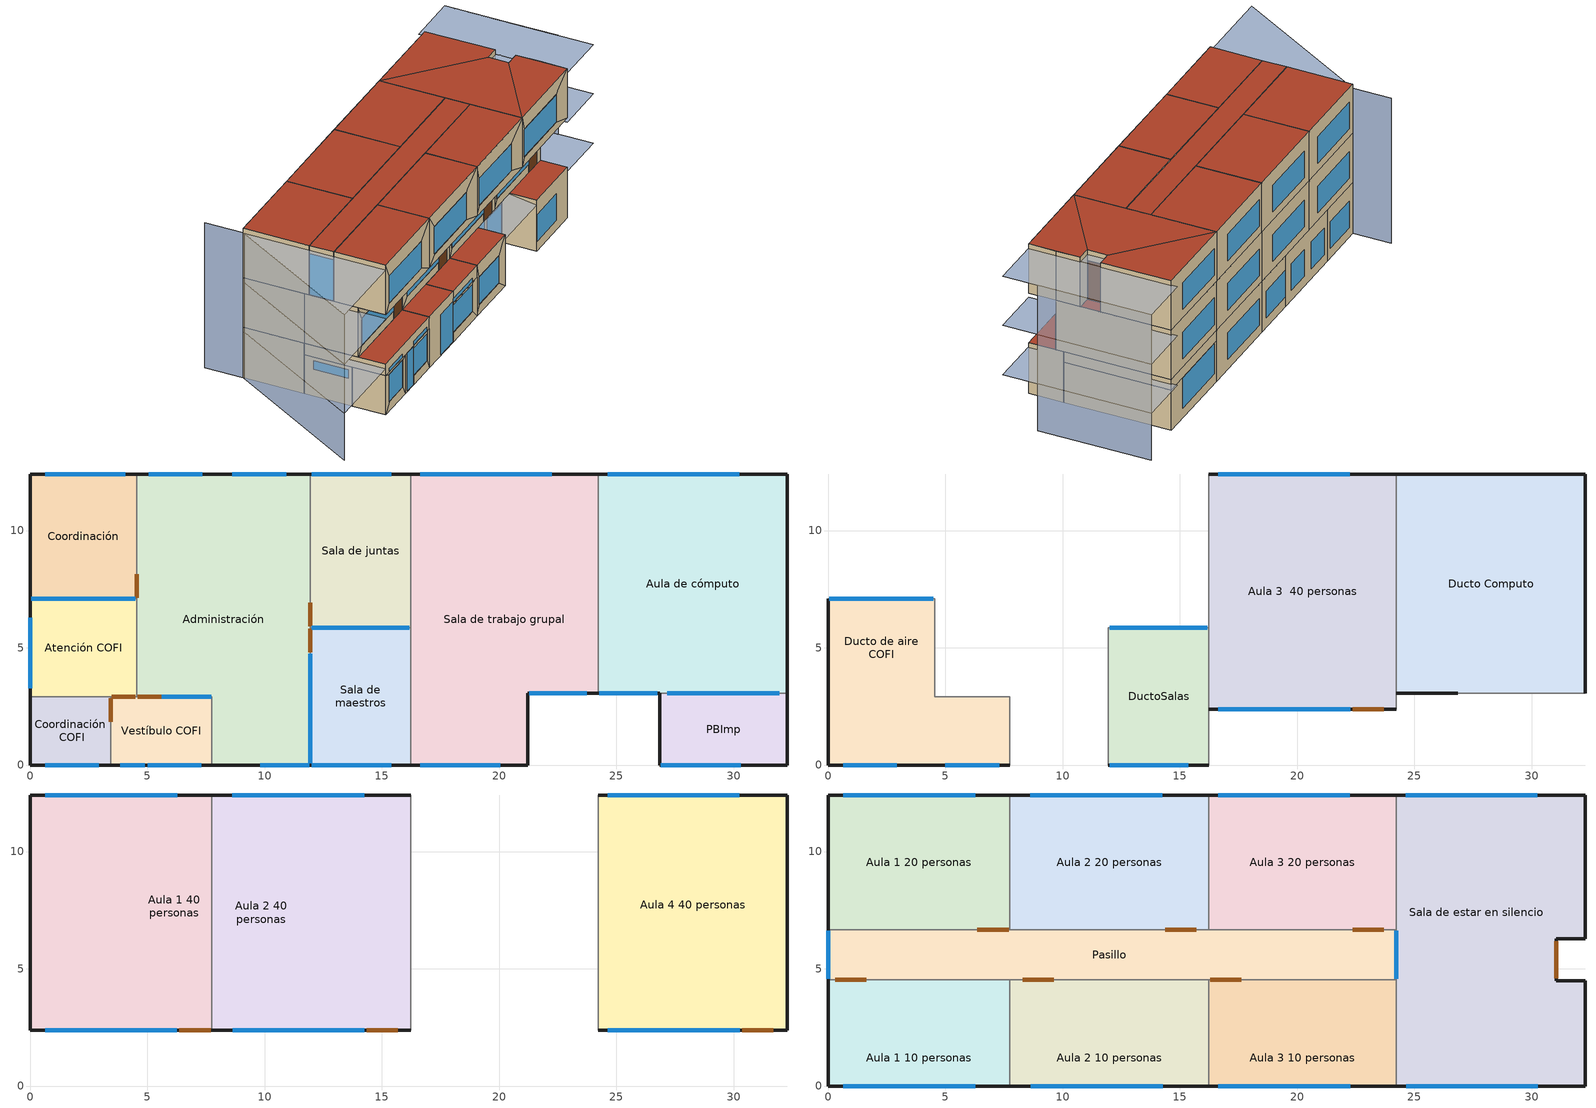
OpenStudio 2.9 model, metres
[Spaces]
Coordinación COFI
 floor outside: 3.44,2.9 3.44,0 0,0 0,2.9 z0
 wall outside: 0,2.9 0,0 z0:3.59; 0.6,0 3,0 z0.85:3.4; 0.6,0,0.85 0,0,0 3.44,0,0 3,0,0.85; 0,0,3.59 0.6,0,3.4 3,0,3.4 3.44,0,3.59; 3.44,0,3.59 3,0,3.4 3,0,0.85 3.44,0,0; 0,0,3.59 0,0,0 0.6,0,0.85 0.6,0,3.4
 wall to Atención COFI (M-06): 3.44,2.9 0,2.9 z0:3.59
 wall to Vestíbulo COFI (M-08): 3.44,0 3.44,2.9 z0:3.59
 window (Ventana_6mm): 0.65,0 2.94,0 z0.9:3.35
 door inside (MDF): 3.44,1.85 3.44,2.85 z0:2.25
Vestíbulo COFI
 floor outside: 7.75,2.9 7.75,0 3.44,0 3.44,2.9 z0
 wall outside: 4.95,0 7.35,0 z0.85:3.59; 3.44,0 4.95,0 z0:3.59; 4.95,0,0.85 4.95,0,0 7.75,0,0 7.35,0,0.85; 7.35,0,3.59 7.35,0,0.85 7.75,0,0 7.75,0,3.59
 wall to Administración: 7.75,2.9 4.54,2.9 z0:3.59
 wall to Atención COFI: 4.54,2.9 3.44,2.9 z0:3.59
 wall to Administración (M-06): 7.75,0 7.75,2.9 z0:3.59
 window (Ventana_6mm): 5.01,0 7.3,0 z0.9:3.35
 window (Ventana_10mm): 3.85,0 4.9,0 z0.05:3.5
 window inside (Ventana_6mm): 7.72,2.9 5.62,2.9 z0.05:3.38
 door inside: 3.44,2.85 3.44,1.85 / 5.59,2.9 4.59,2.9 z0:2.25
 door inside (MDF): 4.49,2.9 3.49,2.9 z0:2.25
Administración
 floor outside: 11.96,12.41 11.96,0 7.75,0 7.75,2.9 4.54,2.9 4.54,12.41 z0
 wall outside (M-05): 7.75,0 11.96,0 / 11.96,12.41 4.54,12.41 z0:4.68
 wall to Ducto de aire COFI (M-05): 4.54,2.9 7.75,2.9 z3.59:4.68
 wall to Ducto de aire COFI (M-08): 4.54,7.09 4.54,2.9 z3.59:4.68
 wall to Coordinación (M-08): 4.54,12.41 4.54,7.09 z0:4.68
 wall to Sala de juntas (M-08): 11.96,5.86 11.96,12.41 z0:4.68
 wall to Sala de maestros: 11.96,0 11.96,5.86 z0:3.59
 wall to Ducto de aire COFI (M-06): 7.75,2.9 7.75,0 z3.59:4.68
 wall to Atención COFI (M-08): 4.54,7.09 4.54,2.9 z0:3.59
 wall to DuctoSalas: 11.96,0 11.96,5.86 z3.59:4.68
 window (Ventana_6mm): 7.35,12.41 5.06,12.41 z0.9:3.35; 10.93,12.41,3.35 10.92,12.41,0.9 8.63,12.41,0.9 8.64,12.41,3.35
 window (Ventana_10mm): 9.81,0 11.91,0 z0.05:3.72
 window inside (Ventana_6mm): 11.96,0.07 11.96,4.74 z0.05:3.38
 door inside (MDF): 11.96,4.81 11.96,5.81 / 11.96,5.91 11.96,6.91 / 4.54,8.14 4.54,7.14 z0:2.25
 roof outside (PS-02): 11.96,0 11.96,2.38 7.75,2.38 7.75,0 z4.68
Sala de maestros
 floor outside: 16.23,5.86 16.23,0 11.96,0 11.96,5.86 z0
 wall outside: 11.96,0 15.46,0 z0.85:3.59; 15.46,0,3.59 15.46,0,0.85 16.23,0,0 16.23,0,3.59; 11.96,0,0.85 11.96,0,0 16.23,0,0 15.46,0,0.85
 wall to Sala de juntas (M-08): 16.23,5.86 11.96,5.86 z0:3.59
 wall to Sala de trabajo grupal: 16.23,0 16.23,5.86 z0:3.59
 window (Ventana_6mm): 12.01,0 15.41,0 z0.9:3.35
 window inside (Ventana_6mm): 11.96,4.74 11.96,0.07 z0.05:3.38
Sala de trabajo grupal
 floor outside: 24.23,12.41 24.23,3.05 21.22,3.05 21.22,0 16.23,0 16.23,12.41 z0
 wall outside: 24.23,12.41 16.23,12.41 / 21.22,0 21.22,3.05 24.23,3.05 z0:4.68; 16.6,0 20.1,0 z0.85:3.4; 16.6,0,0.85 16.23,0,0 21.22,0,0 20.1,0,0.85; 21.22,0,4.68 20.1,0,3.4 20.1,0,0.85 21.22,0,0; 16.23,0,4.68 16.6,0,3.4 20.1,0,3.4 21.22,0,4.68; 16.23,0,4.68 16.23,0,0 16.6,0,0.85 16.6,0,3.4
 wall to DuctoSalas: 16.23,5.86 16.23,0 z3.59:4.68
 wall to Sala de juntas: 16.23,12.41 16.23,5.86 z0:4.68
 wall to Ducto Computo: 24.23,3.05 24.23,12.41 z3.72:4.68
 wall to Aula de cómputo: 24.23,3.05 24.23,12.41 z0:3.72
 window (Ventana_6mm): 16.65,0 20.05,0 / 22.25,12.41 16.63,12.41 z0.9:3.35
 window (Ventana_10mm): 21.29,3.05 23.75,3.05 z0.05:3.72
 roof outside (PS-02): 21.22,0 21.22,2.38 16.23,2.38 16.23,0 z4.68
PBImp
 floor outside: 32.3,3.05 32.3,0 26.85,0 26.85,3.05 z0
 wall outside: 26.85,3.05 26.85,0 32.3,0 32.3,3.05 z0:4.68
 wall to Ducto Computo: 32.3,3.05 26.85,3.05 z3.72:4.68
 wall to Aula de cómputo: 32.3,3.05 26.85,3.05 z0:3.72
 window (Ventana_6mm): 26.9,0 30.3,0 z0.9:3.35
 window inside (Ventana_6mm): 31.96,3.05 27.18,3.05 z0.05:3.38
 roof outside (PS-02): 32.3,0 32.3,2.38 26.85,2.38 26.85,0 z4.68
Atención COFI
 floor outside: 4.54,7.09 4.54,2.9 0,2.9 0,7.09 z0
 wall outside: 0,7.09 0,2.9 z0:3.59
 wall to Coordinación: 4.54,7.09 0,7.09 z0:3.59
 window: 0,6.27 0,3.27 z2.5:3.25
Aula de cómputo
 floor outside: 32.3,12.41 32.3,3.05 24.23,3.05 24.23,12.41 z0
 wall outside: 32.3,12.41 24.23,12.41 / 24.23,3.05 26.85,3.05 z0:3.72
 wall outside (MC-04_M-16): 32.3,3.05 32.3,12.41 z0:3.72
 window (Ventana_6mm): 30.25,12.41 24.63,12.41 z0.9:3.67
 window (Ventana_10mm): 24.28,3.05 26.74,3.05 z0.05:3.54
 window inside (Ventana_6mm): 27.18,3.05 31.96,3.05 z0.05:3.38
Sala de juntas
 floor outside: 16.23,12.41 16.23,5.86 11.96,5.86 11.96,12.41 z0
 wall outside: 16.23,12.41 11.96,12.41 z0:4.68
 wall to DuctoSalas (M-08): 11.96,5.86 16.23,5.86 z3.59:4.68
 window (Ventana_6mm): 15.41,12.41 12.01,12.41 z0.9:3.35
 window inside (Apertura): 12.01,5.86 16.18,5.86 z3.64:3.96
Coordinación
 floor outside: 4.54,12.41 4.54,7.09 0,7.09 0,12.41 z0
 wall outside (M-16_MC-04_M-16): 0,12.41 0,7.09 z0:4.68
 wall outside: 4.54,12.41 0,12.41 z0:4.68
 wall to Ducto de aire COFI: 0,7.09 4.54,7.09 z3.59:4.68
 window (Ventana_6mm): 4.05,12.41 0.65,12.41 z0.9:3.35
 window inside (Apertura): 0.05,7.09 4.49,7.09 z3.64:3.96
Aula 3  40 personas
 floor outside: 24.23,3.05 24.23,2.38 21.22,2.38 21.22,3.05 z4.68
 floor to Sala de trabajo grupal: 24.23,12.41 24.23,3.05 21.22,3.05 21.22,2.38 16.23,2.38 16.23,12.41 z4.68
 wall outside: 22.31,2.38 24.23,2.38 / 24.23,12.41 16.23,12.41 z4.68:9.23; 16.59,2.38 22.31,2.38 z5.4:7.95; 16.23,2.38,9.23 16.23,2.38,4.68 16.59,2.38,5.4 16.59,2.38,7.95; 16.23,2.38,9.23 16.59,2.38,7.95 22.31,2.38,7.95 22.31,2.38,9.23; 16.59,2.38,5.4 16.23,2.38,4.68 22.31,2.38,4.68 22.31,2.38,5.4
 wall to Aula 2 40 personas: 16.23,12.41 16.23,2.38 z4.68:9.23
 wall to Aula 4 40 personas: 24.23,2.38 24.23,12.41 z4.68:9.23
 window (Ventana_6mm): 16.64,2.38 22.26,2.38 / 22.25,12.41 16.63,12.41 z5.45:7.9
 door (Puerta Metalica): 22.37,2.38 23.7,2.38 z4.68:8.43
Ducto de aire COFI
 floor to Atención COFI (CieloFalso): 4.54,7.09 4.54,2.9 0,2.9 0,7.09 z3.59
 floor to Vestíbulo COFI (CieloFalso): 7.75,2.9 7.75,0 3.44,0 3.44,2.9 z3.59
 floor to Coordinación COFI (CieloFalso): 3.44,2.9 3.44,0 0,0 0,2.9 z3.59
 wall outside: 0,7.09 0,0 7.75,0 z3.59:4.68
 window (Apertura): 0.65,0 2.94,0 / 5,0 7.3,0 z3.64:3.96
 roof outside (PS-02): 7.75,0 7.75,2.38 0,2.38 0,0 z4.68
DuctoSalas
 floor to Sala de maestros (CieloFalso): 16.23,5.86 16.23,0 11.96,0 11.96,5.86 z3.59
 wall outside: 11.96,0 16.23,0 z3.59:4.68
 window (Apertura): 12.01,0 15.36,0 z3.64:3.96
 roof outside (PS-02): 16.23,0 16.23,2.38 11.96,2.38 11.96,0 z4.68
Ducto Computo
 floor to Aula de cómputo (CieloFalso): 32.3,12.41 32.3,3.05 24.23,3.05 24.23,12.41 z3.72
 wall outside: 24.23,3.05 26.85,3.05 / 32.3,12.41 24.23,12.41 z3.72:4.68
 wall outside (MC-04_M-16): 32.3,3.05 32.3,12.41 z3.72:4.68
Aula 1 40 personas
 floor to Ducto de aire COFI: 4.54,7.09 4.54,2.9 7.75,2.9 7.75,2.38 0,2.38 0,7.09 z4.68
 floor to Coordinación: 4.54,12.41 4.54,7.09 0,7.09 0,12.41 z4.68
 floor to Administración: 7.75,12.41 7.75,2.9 4.54,2.9 4.54,12.41 z4.68
 wall outside (M-16_MC-04_M-16): 0,12.41 0,7.09 z4.68:9.23
 wall outside: 7.75,12.41 0,12.41 / 6.31,2.38 7.75,2.38 / 0,7.09 0,2.38 z4.68:9.23; 0.59,2.38 6.31,2.38 z5.4:7.95; 0.59,2.38,5.4 0,2.38,4.68 6.31,2.38,4.68 6.31,2.38,5.4; 0,2.38,9.23 0.59,2.38,7.95 6.31,2.38,7.95 6.31,2.38,9.23; 0,2.38,9.23 0,2.38,4.68 0.59,2.38,5.4 0.59,2.38,7.95
 wall to Aula 2 40 personas: 7.75,2.38 7.75,12.41 z4.68:9.23
 window (Ventana_6mm): 0.64,2.38 6.26,2.38 / 6.27,12.41 0.65,12.41 z5.45:7.9
 door (Puerta Metalica): 6.37,2.38 7.7,2.38 z4.68:8.43
Aula 2 40 personas
 floor to Sala de juntas: 16.23,12.41 16.23,5.86 11.96,5.86 11.96,12.41 z4.68
 floor to DuctoSalas: 16.23,5.86 16.23,2.38 11.96,2.38 11.96,5.86 z4.68
 floor to Administración: 11.96,12.41 11.96,2.38 7.75,2.38 7.75,12.41 z4.68
 wall outside: 16.23,12.41 7.75,12.41 / 14.31,2.38 16.23,2.38 z4.68:9.23; 8.59,2.38 14.31,2.38 z5.4:7.95; 7.75,2.38,9.23 7.75,2.38,4.68 8.59,2.38,5.4 8.59,2.38,7.95; 8.59,2.38,5.4 7.75,2.38,4.68 14.31,2.38,4.68 14.31,2.38,5.4; 7.75,2.38,9.23 8.59,2.38,7.95 14.31,2.38,7.95 14.31,2.38,9.23
 window (Ventana_6mm): 8.64,2.38 14.26,2.38 / 14.25,12.41 8.63,12.41 z5.45:7.9
 door (Puerta Metalica): 14.36,2.38 15.69,2.38 z4.68:8.43
Aula 4 40 personas
 floor outside: 26.85,3.05 26.85,2.38 24.23,2.38 24.23,3.05 z4.68
 floor to PBImp: 32.3,3.05 32.3,2.38 26.85,2.38 26.85,3.05 z4.68
 floor to Ducto Computo: 32.3,12.41 32.3,3.05 24.23,3.05 24.23,12.41 z4.68
 wall outside: 30.31,2.38 32.3,2.38 / 32.3,12.41 24.23,12.41 z4.68:9.23; 24.59,2.38 30.31,2.38 z5.4:7.95; 24.59,2.38,5.4 24.23,2.38,4.68 30.31,2.38,4.68 30.31,2.38,5.4; 24.23,2.38,9.23 24.59,2.38,7.95 30.31,2.38,7.95 30.31,2.38,9.23; 24.23,2.38,9.23 24.23,2.38,4.68 24.59,2.38,5.4 24.59,2.38,7.95
 wall outside (MC-04_M-16): 32.3,2.38 32.3,12.41 z4.68:9.23
 window (Ventana_6mm): 24.64,2.38 30.26,2.38 / 30.25,12.41 24.63,12.41 z5.45:7.9
 door (Puerta Metalica): 30.37,2.38 31.7,2.38 z4.68:8.43
 roof outside: 32.3,4.48 32.3,6.29 31.05,6.29 31.05,4.48 z9.23
Aula 1 10 personas
 floor outside: 7.75,2.38 7.75,0 0,0 0,2.38 z9.23
 floor to Aula 1 40 personas: 7.75,4.53 7.75,2.38 0,2.38 0,4.53 z9.23
 wall outside (M-05_Aire_M-05): 0,4.53 0,0 z9.23:13.78
 wall outside: 0.6,0 6.32,0 z9.95:12.5; 0,0,13.78 0.6,0,12.5 6.32,0,12.5 7.75,0,13.78; 0.6,0,9.95 0,0,9.23 7.75,0,9.23 6.32,0,9.95; 7.75,0,13.78 6.32,0,12.5 6.32,0,9.95 7.75,0,9.23; 0,0,13.78 0,0,9.23 0.6,0,9.95 0.6,0,12.5
 wall to Pasillo: 7.75,4.53 0,4.53 z9.23:13.78
 wall to Aula 2 10 personas (M-05_Aire_M-05): 7.75,0 7.75,4.53 z9.23:13.78
 window (Ventana_6mm): 0.65,0 6.27,0 z10:12.45
 door inside (Puerta Metalica): 1.63,4.53 0.3,4.53 z9.23:12.98
 roof outside: 7.75,0 7.75,4.53 0,4.53 0,0 z13.78
Aula 2 10 personas
 floor outside: 16.23,2.38 16.23,0 7.75,0 7.75,2.38 z9.23
 floor to Aula 2 40 personas: 16.23,4.53 16.23,2.38 7.75,2.38 7.75,4.53 z9.23
 wall outside: 8.6,0 14.32,0 z9.95:12.5; 7.75,0,13.78 7.75,0,9.23 8.6,0,9.95 8.6,0,12.5; 16.23,0,13.78 14.32,0,12.5 14.32,0,9.95 16.23,0,9.23; 7.75,0,13.78 8.6,0,12.5 14.32,0,12.5 16.23,0,13.78; 8.6,0,9.95 7.75,0,9.23 16.23,0,9.23 14.32,0,9.95
 wall to Pasillo: 16.23,4.53 7.75,4.53 z9.23:13.78
 wall to Aula 3 10 personas (M-05_Aire_M-05): 16.23,0 16.23,4.53 z9.23:13.78
 window (Ventana_6mm): 8.65,0 14.27,0 z10:12.45
 door inside (Puerta Metalica): 9.63,4.53 8.3,4.53 z9.23:12.98
 roof outside: 16.23,0 16.23,4.53 7.75,4.53 7.75,0 z13.78
Aula 3 10 personas
 floor outside: 24.23,2.38 24.23,0 16.23,0 16.23,2.38 z9.23
 floor to Aula 3  40 personas: 24.23,4.53 24.23,2.38 16.23,2.38 16.23,4.53 z9.23
 wall outside: 16.6,0 22.32,0 z9.95:12.5; 16.23,0,13.78 16.6,0,12.5 22.32,0,12.5 24.23,0,13.78; 16.6,0,9.95 16.23,0,9.23 24.23,0,9.23 22.32,0,9.95; 24.23,0,13.78 22.32,0,12.5 22.32,0,9.95 24.23,0,9.23; 16.23,0,13.78 16.23,0,9.23 16.6,0,9.95 16.6,0,12.5
 wall to Pasillo: 24.23,4.53 16.23,4.53 z9.23:13.78
 wall to Sala de estar en silencio (M-05_Aire_M-05): 24.23,0 24.23,4.53 z9.23:13.78
 window (Ventana_6mm): 16.65,0 22.27,0 z10:12.45
 door inside (Puerta Metalica): 17.63,4.53 16.3,4.53 z9.23:12.98
 roof outside: 24.23,0 24.23,4.53 16.23,4.53 16.23,0 z13.78
Sala de estar en silencio
 floor outside: 32.3,2.38 32.3,0 24.23,0 24.23,2.38 z9.23
 floor to Aula 4 40 personas: 32.3,12.41 32.3,6.29 31.05,6.29 31.05,12.41 z9.23; 32.3,4.49 32.3,2.38 31.05,2.38 31.05,4.49 z9.23; 31.05,12.41 31.05,2.38 24.23,2.38 24.23,12.41 z9.23
 wall outside: 32.3,12.41 24.23,12.41 z9.23:13.78; 24.6,0 30.32,0 z9.95:12.5; 32.3,0,13.78 30.32,0,12.5 30.32,0,9.95 32.3,0,9.23; 24.23,0,13.78 24.23,0,9.23 24.6,0,9.95 24.6,0,12.5; 24.23,0,13.78 24.6,0,12.5 30.32,0,12.5 32.3,0,13.78; 24.6,0,9.95 24.23,0,9.23 32.3,0,9.23 30.32,0,9.95
 wall outside (M-05_Aire_M-05): 32.3,0 32.3,2.38 z9.23:13.78
 wall outside (MC-04): 32.3,2.38 32.3,4.49 31.05,4.49 z9.23:13.78
 wall outside (MC-04_M-16): 31.05,4.49 31.05,6.29 32.3,6.29 32.3,12.41 z9.23:13.78
 wall to Pasillo: 24.23,6.67 24.23,4.53 z9.23:13.78
 wall to Aula 3 20 personas: 24.23,12.41 24.23,6.67 z9.23:13.78
 window (Ventana_6mm): 24.65,0 30.27,0 / 30.25,12.41 24.63,12.41 z10:12.45
 window inside (Apertura): 24.23,6.62 24.23,4.58 z9.28:13.03
 door (Puerta Metalica): 31.05,4.59 31.05,6.17 z9.23:12.81
 roof outside: 32.3,0 32.3,4.49 31.05,4.49 24.23,0 z13.78; 32.3,6.29 32.3,12.41 24.23,12.41 31.05,6.29 z13.78; 24.23,0 31.05,4.49 31.05,6.29 24.23,12.41 z13.78
Pasillo
 floor to Aula 1 40 personas: 7.75,6.67 7.75,4.53 0,4.53 0,6.67 z9.23
 floor to Aula 3  40 personas: 24.23,6.67 24.23,4.53 16.23,4.53 16.23,6.67 z9.23
 floor to Aula 2 40 personas: 16.23,6.67 16.23,4.53 7.75,4.53 7.75,6.67 z9.23
 wall outside: 0,6.67 0,4.53 z9.23:13.78
 wall to Aula 1 20 personas: 7.75,6.67 0,6.67 z9.23:13.78
 wall to Aula 2 20 personas: 16.23,6.67 7.75,6.67 z9.23:13.78
 wall to Aula 3 20 personas: 24.23,6.67 16.23,6.67 z9.23:13.78
 window: 0,6.62 0,4.58 z9.28:13.03
 door inside (Puerta Metalica): 23.7,6.67 22.37,6.67 / 7.7,6.67 6.37,6.67 / 15.7,6.67 14.37,6.67 z9.23:12.98
 roof outside: 24.23,4.53 24.23,6.67 0,6.67 0,4.53 z13.78
Aula 1 20 personas
 floor to Aula 1 40 personas: 7.75,12.41 7.75,6.67 0,6.67 0,12.41 z9.23
 wall outside (M-16_MC-04_M-16): 0,12.41 0,6.67 z9.23:13.78
 wall outside: 7.75,12.41 0,12.41 z9.23:13.78
 wall to Aula 2 20 personas: 7.75,6.67 7.75,12.41 z9.23:13.78
 window (Ventana_6mm): 6.27,12.41 0.65,12.41 z10:12.45
 roof outside: 7.75,6.67 7.75,12.41 0,12.41 0,6.67 z13.78
Aula 2 20 personas
 floor to Aula 2 40 personas: 16.23,12.41 16.23,6.67 7.75,6.67 7.75,12.41 z9.23
 wall outside: 16.23,12.41 7.75,12.41 z9.23:13.78
 wall to Aula 3 20 personas: 16.23,6.67 16.23,12.41 z9.23:13.78
 window (Ventana_6mm): 14.25,12.41 8.63,12.41 z10:12.45
 roof outside: 16.23,6.67 16.23,12.41 7.75,12.41 7.75,6.67 z13.78
Aula 3 20 personas
 floor to Aula 3  40 personas: 24.23,12.41 24.23,6.67 16.23,6.67 16.23,12.41 z9.23
 wall outside: 24.23,12.41 16.23,12.41 z9.23:13.78
 window: 22.25,12.41 16.63,12.41 z10:12.45
 roof outside: 24.23,6.67 24.23,12.41 16.23,12.41 16.23,6.67 z13.78
shading: 36.9,3.05 36.9,12.92 / 0,12.41 -7.39,0 z8.85:13.4; 0,15.76 0,12.41 z0:13.4; 0,12.41 -7.39,0 / 36.9,3.05 36.9,12.92 z4.3:8.85; 36.9,3.05 36.9,12.92 / 0,12.41 -7.39,0 z0:4.3; 0,0 0,12.41 -7.39,0 z13.4; 0,0 0,12.41 -7.39,0 z4.3; 36.9,0 36.9,12.92 32.3,12.92 32.3,0 z8.85; 21.22,2.38,4.68 21.22,0,4.3 26.85,0,4.3 26.85,2.38,4.68; 36.9,0 36.9,12.92 32.3,12.92 32.3,0 z4.3; 36.9,0 36.9,12.92 32.3,12.92 32.3,0 z13.4; 0,0 0,12.41 -7.39,0 z8.85; 32.3,4.49 32.3,6.29 31.05,6.29 31.05,4.49 z13.4
[Site]
Temixco: Latitude {deg}=18.85; Longitude {deg}=-99.14; Time Zone {hr}=-6; Elevation {m}=1280
[ClimateZones]
Climate Zone Institution Name 2=CEC; Climate Zone Document Name 2=California Climate Zone Descriptions; Climate Zone Document Year 2=1995
[Building]
Nuevo edificio LIER
[Construction]
Apertura: Ventana_de_aire
M-05: tabique_hueco_C1_L20_a30, tabique_hueco_C2_L100, tabique_hueco_C3_L20_a30
M-16_MC-04_M-16: fachaleta_L10_a30, concreto_fc250_L200_a70, fachaleta_L10_a30
MC-04_M-16: concreto_fc250_L200_a70, fachaleta_L10_a30
Puerta Metalica: MetalDecking_L80_a40
PS-05: impermeabilizante_L5_a30, vermiculita_L270, concreto_fc250_L170
M-06: durock_L13_a30, lana_L64, durock_L13_a30
M-08: durock_L13_a30, lana_L64, durock_L13_a30, lana_L64, durock_L13_a30
PS-01: concreto_fc150_L80_a70, concreto_fc250_L170
PS-12; PS-02: concreto_fc150_marmol_L80_a70, concreto_fc250_L170
Ventana_6mm: ID5012_Vidrio6mm
MC-04: concreto_fc250_L200_a70
MDF: madera_L20_a30
CieloFalso: F16AcousticTile_L25_a30
Ventana_10mm: ID122_Vidrio10mm
M-05_Aire_M-05: tabique_hueco_C1_L20_a30, tabique_hueco_C2_L100, tabique_hueco_C3_L20_a30, Aire_L320, tabique_hueco_C3_L20_a30, tabique_hueco_C2_L100, tabique_hueco_C1_L20_a30
[DefaultConstructionSet]
Name | Default Exterior Surface Constructions | Default Interior Surface Constructions | Default Ground Contact Surface Constructions | Default Exterior SubSurface Constructions | Default Interior SubSurface Constructions
M-05 | Default Surface Constructions 19 | Default Surface Constructions 20 | Default Surface Constructions 21 | Default Sub Surface Constructions 13 | Default Sub Surface Constructions 14
N1 | Default Surface Constructions 4 | Default Surface Constructions 5 | Default Surface Constructions 6 | Default Sub Surface Constructions 3 | Default Sub Surface Constructions 4
N2 | Default Surface Constructions 7 | Default Surface Constructions 8 | Default Surface Constructions 9 | Default Sub Surface Constructions 5 | Default Sub Surface Constructions 6
[DefaultSurfaceConstructions]
Name | Floor Construction | Wall Construction | Roof Ceiling Construction
Default Surface Constructions 19; Default Surface Constructions 20 | PS-12 | M-05 | PS-01
Default Surface Constructions 21 | PS-12
Default Surface Constructions 4; Default Surface Constructions 5 | PS-01 | M-05 | PS-01
Default Surface Constructions 6; Default Surface Constructions 9
Default Surface Constructions 7; Default Surface Constructions 8 | PS-01 | M-05 | PS-05
[DefaultSubSurfaceConstructions]
Name | Fixed Window Construction | Operable Window Construction | Door Construction
Default Sub Surface Constructions 13; Default Sub Surface Constructions 3; Default Sub Surface Constructions 5 | Ventana_6mm | Ventana_6mm | Puerta Metalica
Default Sub Surface Constructions 14 | Apertura | Apertura | Apertura
Default Sub Surface Constructions 4; Default Sub Surface Constructions 6 | Apertura | Apertura | Puerta Metalica
[WindowMaterial:SimpleGlazingSystem]
Ventana_de_aire: U-Factor {W/m2-K}=7; Solar Heat Gain Coefficient=0.9999; Visible Transmittance=0.9999
[Material] Thermal Absorptance=0.9
Name | Roughness | Thickness {m} | Conductivity {W/m-K} | Density {kg/m3} | Specific Heat {J/kg-K} | Solar Absorptance | Visible Absorptance
madera_L20_a30 | Smooth | 0.02 | 0.14 | 600 | 1210 | 0.3 | 0.3
impermeabilizante_L5_a30 | VeryRough | 0.005 | 0.16 | 1121.29 | 1460 | 0.3 | 0.3
fachaleta_L10_a30 | Smooth | 0.01 | 0.7 | 1970 | 800 | 0.3 | 0.3
durock_L13_a30 | Smooth | 0.013 | 0.029 | 1920 | 670 | 0.3 | 0.3
concreto_fc150_marmol_L80_a70; concreto_fc150_L80_a70 | MediumRough | 0.08 | 1.3 | 1800 | 1000 | 0.7 | 0.7
tabique_hueco_C1_L20_a30; tabique_hueco_C3_L20_a30 | MediumRough | 0.0254 | 0.7 | 2011 | 800 | 0.3 | 0.3
lana_L64 | Rough | 0.064 | 0.045 | 10 | 700 | 0.7 | 0.7
tabique_hueco_C2_L100 | MediumRough | 0.0892 | 0.7 | 2011 | 800 | 0.3 | 0.3
vermiculita_L270 | Rough | 0.27 | 0.19 | 700 | 800 | 0.7 | 0.7
concreto_fc250_L200_a70 | MediumRough | 0.2 | 2 | 2400 | 1000 | 0.7 | 0.7
MetalDecking_L80_a40 | Smooth | 0.08 | 45.006 | 7680 | 418.4 | 0.4 | 0.4
F16AcousticTile_L25_a30 | MediumSmooth | 0.025 | 0.06 | 368 | 590 | 0.3 | 0.3
concreto_fc250_L170 | MediumRough | 0.17 | 2 | 2400 | 1000 | 0.7 | 0.7
Aire_L320 | MediumRough | 0.32 | 0.02551 | 1.184 | 1007 | 0.7 | 0.7
[WindowMaterial:Glazing] Optical Data Type=SpectralAverage; Infrared Transmittance at Normal Incidence=0; Front Side Infrared Hemispherical Emissivity=0.84; Back Side Infrared Hemispherical Emissivity=0.84; Conductivity {W/m-K}=1; Dirt Correction Factor for Solar and Visible Transmittance=1; Solar Diffusing=No
Name | Thickness {m} | Solar Transmittance at Normal Incidence | Front Side Solar Reflectance at Normal Incidence | Back Side Solar Reflectance at Normal Incidence | Visible Transmittance at Normal Incidence | Front Side Visible Reflectance at Normal Incidence | Back Side Visible Reflectance at Normal Incidence
ID5012_Vidrio6mm | 0.005664 | 0.771 | 0.072 | 0.073 | 0.886 | 0.085 | 0.085
ID122_Vidrio10mm | 0.0099 | 0.685 | 0.068 | 0.066 | 0.86 | 0.081 | 0.081
[BuildingStory]
Name | Nominal Z Coordinate {m} | Nominal Floor to Floor Height {m} | Nominal Floor to Ceiling Height {m}
Nivel 2 | 9.3 | 4.55 | 4.55
Nivel 1 | 4.68 | 4.55 | 4.55
Planta Baja | 0 | 4.68 | 3.5
Planta Baja Cielo | 0 | 3.59 | 3.59
Ductos Planta Baja | 3.59 | 1.09 | 1.09
[Space]
Name | Default Construction Set | Building Story | Thermal Zone
Coordinación COFI | M-05 | Planta Baja Cielo | PBCoorCOFI
Vestíbulo COFI | M-05 | Planta Baja Cielo | PBVestibulo
Administración | M-05 | Planta Baja | PBAdm
Sala de maestros | M-05 | Planta Baja Cielo | PBSMaestros
Sala de trabajo grupal | M-05 | Planta Baja | PBStr
PBImp | M-05 | Planta Baja | PBImp
Atención COFI | M-05 | Planta Baja Cielo | PBAtencionCOFI
Aula de cómputo | M-05 | Planta Baja Cielo | PBSCom
Sala de juntas | M-05 | Planta Baja | PBSJuntas
Coordinación | M-05 | Planta Baja | PBCoordinacion
Aula 1 40 personas | N1 | Nivel 1 | N1Au401
Aula 2 40 personas | N1 | Nivel 1 | N1Au402
Aula 3  40 personas | N1 | Nivel 1 | N1Au403
Aula 4 40 personas | N1 | Nivel 1 | N1Au404
Aula 1 10 personas | N2 | Nivel 2 | N2Au101
Aula 2 10 personas | N2 | Nivel 2 | N2Au102
Aula 3 10 personas | N2 | Nivel 2 | N2Au103
Sala de estar en silencio | N2 | Nivel 2 | N2Str
Pasillo | N2 | Nivel 2 | N2Pasillo
Aula 1 20 personas | N2 | Nivel 2 | N2Au201
Aula 2 20 personas | N2 | Nivel 2 | N2Au202
Aula 3 20 personas | N2 | Nivel 2 | N2Au203
Ducto de aire COFI | M-05 | Ductos Planta Baja | PBDuctoCOFI
DuctoSalas | M-05 | Ductos Planta Baja | PBDuctoSalas
Ducto Computo | M-05 | Ductos Planta Baja | PBDuctoSCom
[ThermalZone] Use Ideal Air Loads=No
Name | Thermostat | Humidistat
PBCoorCOFI | Thermostat Setpoint Dual Setpoint 1
PBVestibulo | Thermostat Setpoint Dual Setpoint 12
PBSJuntas | Thermostat Setpoint Dual Setpoint 16
PBSMaestros | Thermostat Setpoint Dual Setpoint 17
PBAdm | Thermostat Setpoint Dual Setpoint 18
PBStr | Thermostat Setpoint Dual Setpoint 19
PBAtencionCOFI | Thermostat Setpoint Dual Setpoint 20
N1Au404 | Thermostat Setpoint Dual Setpoint 21
PBImp | Thermostat Setpoint Dual Setpoint 22
N2Au202 | Thermostat Setpoint Dual Setpoint 2
PBSCom | Thermostat Setpoint Dual Setpoint 3
PBCoordinacion | Thermostat Setpoint Dual Setpoint 4
N1Au401 | Thermostat Setpoint Dual Setpoint 5
N1Au402 | Thermostat Setpoint Dual Setpoint 6
N1Au403 | Thermostat Setpoint Dual Setpoint 7
N2Au101 | Thermostat Setpoint Dual Setpoint 8
N2Au102 | Thermostat Setpoint Dual Setpoint 9
N2Au103 | Thermostat Setpoint Dual Setpoint 10
N2Str | Thermostat Setpoint Dual Setpoint 11
N2Pasillo | Thermostat Setpoint Dual Setpoint 13 | Zone Control Humidistat 1
N2Au201 | Thermostat Setpoint Dual Setpoint 14
N2Au203 | Thermostat Setpoint Dual Setpoint 15
PBDuctoCOFI | Thermostat Setpoint Dual Setpoint 23
PBDuctoSalas | Thermostat Setpoint Dual Setpoint 24
PBDuctoSCom | Thermostat Setpoint Dual Setpoint 25
[Sizing:Zone] Zone Cooling Design Supply Air Temperature Input Method=SupplyAirTemperature; Zone Cooling Design Supply Air Temperature {C}=14; Zone Cooling Design Supply Air Temperature Difference {deltaC}=11.11; Zone Heating Design Supply Air Temperature Input Method=SupplyAirTemperature; Zone Heating Design Supply Air Temperature {C}=40; Zone Heating Design Supply Air Temperature Difference {deltaC}=11.11; Zone Cooling Design Supply Air Humidity Ratio {kg-H2O/kg-air}=0.0085; Zone Heating Design Supply Air Humidity Ratio {kg-H2O/kg-air}=0.008; Cooling Design Air Flow Method=DesignDay; Heating Design Air Flow Method=DesignDay; Account for Dedicated Outdoor Air System=No; Dedicated Outdoor Air System Control Strategy=NeutralSupplyAir; Dedicated Outdoor Air Low Setpoint Temperature for Design {C}=autosize; Dedicated Outdoor Air High Setpoint Temperature for Design {C}=autosize
PBCoorCOFI; PBVestibulo; PBSJuntas; PBSMaestros; PBAdm; PBStr; PBAtencionCOFI; N1Au404; PBImp; N2Au202; PBSCom; PBCoordinacion; N1Au401; N1Au402; N1Au403; N2Au101; N2Au102; N2Au103; N2Str; N2Pasillo; N2Au201; N2Au203; PBDuctoCOFI; PBDuctoSalas; PBDuctoSCom
[ThermostatSetpoint:DualSetpoint] Heating Setpoint Temperature Schedule=Heating; Cooling Setpoint Temperature Schedule=Cooling
Thermostat Setpoint Dual Setpoint 1; Thermostat Setpoint Dual Setpoint 2; Thermostat Setpoint Dual Setpoint 3; Thermostat Setpoint Dual Setpoint 4; Thermostat Setpoint Dual Setpoint 5; Thermostat Setpoint Dual Setpoint 6; Thermostat Setpoint Dual Setpoint 7; Thermostat Setpoint Dual Setpoint 8; Thermostat Setpoint Dual Setpoint 9; Thermostat Setpoint Dual Setpoint 10; Thermostat Setpoint Dual Setpoint 11; Thermostat Setpoint Dual Setpoint 12; Thermostat Setpoint Dual Setpoint 13; Thermostat Setpoint Dual Setpoint 14; Thermostat Setpoint Dual Setpoint 15; Thermostat Setpoint Dual Setpoint 16; Thermostat Setpoint Dual Setpoint 17; Thermostat Setpoint Dual Setpoint 18; Thermostat Setpoint Dual Setpoint 19; Thermostat Setpoint Dual Setpoint 20; Thermostat Setpoint Dual Setpoint 21; Thermostat Setpoint Dual Setpoint 22; Thermostat Setpoint Dual Setpoint 23; Thermostat Setpoint Dual Setpoint 24; Thermostat Setpoint Dual Setpoint 25
[ZoneControl:Humidistat]
Zone Control Humidistat 1
[SpaceInfiltration:DesignFlowRate] Schedule=Always On Discrete; Design Flow Rate Calculation Method=AirChanges/Hour; Flow per Exterior Surface Area {m3/s-m2}=0
Name | Space or SpaceType | Air Changes per Hour {1/hr} | Flow per Space Floor Area {m3/s-m2} | Constant Term Coefficient
ACH_Admon | Administración | 0.5
ACH_AtCOFI | Atención COFI | 0.5
ACH_AU101 | Aula 1 10 personas | 0.5
ACH_AU201 | Aula 1 20 personas | 0.5
ACH_AU401 | Aula 1 40 personas | 0.5
ACH_AU102 | Aula 2 10 personas | 0.5
ACH_AU202 | Aula 2 20 personas | 0.5
ACH_AU402 | Aula 2 40 personas | 0.5
ACH_AU403 | Aula 3  40 personas | 0.5
ACH_AU103 | Aula 3 10 personas | 0.5
ACH_AU203 | Aula 3 20 personas | 0.5
ACH_AU404 | Aula 4 40 personas | 0.5
ACH_SCOMP | Aula de cómputo | 0.5
ACH_Coordinacion | Coordinación | 0.5 | 0
ACH_CoorCOFI | Coordinación COFI | 0.5
ACH_PBIMP | PBImp | 0.5
ACH_Pasillo | Pasillo | 5
ACH_PBSalaEstar | Sala de estar en silencio | 0.5
ACH_SJUNTAS | Sala de juntas | 0.5 |  | 1
ACH_SMAESTROS | Sala de maestros | 0.5
ACH_STr | Sala de trabajo grupal | 0.5
ACH_VestibuloCOFI | Vestíbulo COFI | 0.5
[People:Definition]
UNAPersona: Number of People Calculation Method=People; Number of People {people}=1; Fraction Radiant=0.335; Sensible Heat Fraction=0.538
[People] People Definition=UNAPersona; Activity Level Schedule=Trabajando130
Name | Space or SpaceType | Number of People Schedule | Multiplier
People_Admon | Administración | OccAdmonGeneral | 3
People_AtCOFI | Atención COFI | OccAdmonGeneral | 2
People_AU101 | Aula 1 10 personas | OccN2Au101 | 11
People_AU201 | Aula 1 20 personas | OccN2Au201 | 21
People_AU401 | Aula 1 40 personas | OccN1Au401 | 41
People_AU102 | Aula 2 10 personas | OccN2Au102 | 11
People_AU202 | Aula 2 20 personas | OccN2Au202 | 21
People_AU402 | Aula 2 40 personas | OccN1Au402 | 41
People_AU403 | Aula 3  40 personas | OccN1Au403 | 41
People_AU103 | Aula 3 10 personas | OccN2Au103 | 11
People_AU203 | Aula 3 20 personas | OccN2Au203 | 21
People_AU404 | Aula 4 40 personas | OccN1Au404 | 41
People_SCOMP | Aula de cómputo | OccPBSCom | 21
People_Coordinacion | Coordinación | OccAdmonGeneral | 1
People_CoorCOFI | Coordinación COFI | OccPBCoorCOFI | 1
People_PBIMP | PBImp | OccAdmonGeneral | 1
People_PBSalaEstar | Sala de estar en silencio | OccAdmonGeneral | 40
People_SJUNTAS | Sala de juntas | OccPBSJuntas | 5
People_SMAESTROS | Sala de maestros | OccAdmonGeneral | 2
People_STr | Sala de trabajo grupal | OccN2AuStrGRAL | 25
People_VstibuloCOFI | Vestíbulo COFI | OccPBVestibulo | 1
[ElectricEquipment:Definition]
Computadora: Design Level Calculation Method=Watts/Person; Watts per Person {W/person}=100
[ElectricEquipment] Electric Equipment Definition=Computadora
Name | Space or SpaceType | Schedule
Electric Equipment 1 | Administración | OccAdmonGeneral
Electric Equipment 2 | Atención COFI | OccAdmonGeneral
Electric Equipment 3 | Aula 1 10 personas | OccN2Au101
Electric Equipment 4 | Aula 1 20 personas | OccN2Au201
Electric Equipment 5 | Aula 1 40 personas | OccN1Au401
Electric Equipment 6 | Aula 2 10 personas | OccN2Au102
Electric Equipment 7 | Aula 2 20 personas | OccN2Au202
Electric Equipment 8 | Aula 2 40 personas | OccN1Au402
Electric Equipment 9 | Aula 3  40 personas | OccN1Au403
Electric Equipment 10 | Aula 3 10 personas | OccN2Au103
Electric Equipment 11 | Aula 3 20 personas | OccN2Au203
Electric Equipment 12 | Aula 4 40 personas | OccN1Au404
Electric Equipment 13 | Aula de cómputo | OccPBSCom
Electric Equipment 14 | Coordinación | OccAdmonGeneral
Electric Equipment 15 | Coordinación COFI | OccPBCoorCOFI
Electric Equipment 16 | PBImp | OccAdmonGeneral
Electric Equipment 17 | Sala de estar en silencio | OccAdmonGeneral
Electric Equipment 18 | Sala de juntas | OccPBSJuntas
Electric Equipment 19 | Sala de maestros | OccAdmonGeneral
Electric Equipment 20 | Sala de trabajo grupal | OccN2AuStrGRAL
Electric Equipment 21 | Vestíbulo COFI | OccPBVestibulo
[Schedule:Constant]
Name | Value
Always On Discrete | 1
Trabajando130 | 130
[Schedule:Ruleset]
Name | Default Day Schedule
Cooling | Schedule Day 1
Heating | Schedule Day 2
[Schedule:Day]
Schedule Day 1: 24, 0, 20
Schedule Day 2: 24, 0, 18
[Schedule:Compact]
OccAdmonGeneral; OccN2AuStrGRAL: Through: 01/03, For: AllDays, Until: 24:00, 0, Through: 03/28, For: Weekdays, Until: 9:00, 0, Until: 14:00, 1, Until: 15:00, 0, Until: 19:00, 1, Until: 24:00, 0, For: AllOtherDays, Until: 24:00, 0, Through: 04/04, For: AllDays, Until: 24:00, 0, Through: 07/04, For: WeekDays, Until: 9:00, 0, Until: 14:00, 1, Until: 15:00, 0, Until: 19:00, 1, Until: 24:00, 0, For: AllOtherDays, Until: 24:00, 0, Through: 07/25, For: AllDays, Until: 24:00, 0, Through: 12/19, For: WeekDays, Until: 9:00, 0, Until: 14:00, 1, Until: 15:00, 0, Until: 19:00, 1, Until: 24:00, 0, For: AllOtherDays, Until: 24:00, 0, Through: 12/31, For: AllDays, Until: 24:00, 0
OccN2Au101: Through: 01/03, For: AllDays, Until: 24:00, 0, Through: 03/28, For: Monday, Until: 12:00, 0, Until: 14:00, 1, Until: 16:00, 0, Until: 18:00, 1, Until: 24:00, 0, For: Tuesday, Until: 12:00, 0, Until: 14:00, 1, Until: 24:00, 0, For: AllOtherDays, Until: 24:00, 0, Through: 04/04, For: AllDays, Until: 24:00, 0, Through: 07/04, For: Monday, Until: 12:00, 0, Until: 14:00, 1, Until: 16:00, 0, Until: 18:00, 1, Until: 24:00, 0, For: Tuesday, Until: 12:00, 0, Until: 14:00, 1, Until: 24:00, 0, For: AllOtherDays, Until: 24:00, 0, Through: 07/25, For: AllDays, Until: 24:00, 0, Through: 12/19, For: Monday, Until: 12:00, 0, Until: 14:00, 1, Until: 16:00, 0, Until: 18:00, 1, Until: 24:00, 0, For: Tuesday, Until: 12:00, 0, Until: 14:00, 1, Until: 24:00, 0, For: AllOtherDays, Until: 24:00, 0, Through: 12/31, For: AllDays, Until: 24:00, 0
OccN2Au201: Through: 01/03, For: AllDays, Until: 24:00, 0, Through: 03/28, For: Monday, Until: 12:00, 0, Until: 14:00, 1, Until: 16:00, 0, Until: 18:00, 1, Until: 24:00, 0, For: Wednesday, Until: 12:00, 0, Until: 14:00, 1, Until: 24:00, 0, For: Friday, Until: 8:00, 0, Until: 10:00, 1, Until: 24:00, 0, For: AllOtherDays, Until: 24:00, 0, Through: 04/04, For: AllDays, Until: 24:00, 0, Through: 07/04, For: Monday, Until: 12:00, 0, Until: 14:00, 1, Until: 16:00, 0, Until: 18:00, 1, Until: 24:00, 0, For: Wednesday, Until: 12:00, 0, Until: 14:00, 1, Until: 24:00, 0, For: Friday, Until: 8:00, 0, Until: 10:00, 1, Until: 24:00, 0, For: AllOtherDays, Until: 24:00, 0, Through: 07/25, For: AllDays, Until: 24:00, 0, Through: 12/19, For: Monday, Until: 12:00, 0, Until: 14:00, 1, Until: 16:00, 0, Until: 18:00, 1, Until: 24:00, 0, For: Wednesday, Until: 12:00, 0, Until: 14:00, 1, Until: 24:00, 0, For: Friday, Until: 8:00, 0, Until: 10:00, 1, Until: 24:00, 0, For: AllOtherDays, Until: 24:00, 0, Through: 12/31, For: AllDays, Until: 24:00, 0
OccN1Au401: Through: 01/03, For: AllDays, Until: 24:00, 0, Through: 03/28, For: Monday Wednesday, Until: 8:00, 0, Until: 14:00, 1, Until: 24:00, 0, For: Tuesday, Until: 8:00, 0, Until: 10:00, 1, Until: 16:00, 0, Until: 18:00, 1, Until: 24:00, 0, For: Thursday, Until: 8:00, 0, Until: 14:00, 1, Until: 16:00, 0, Until: 18:00, 1, Until: 24:00, 0, For: AllOtherDays, Until: 24:00, 0, Through: 04/04, For: AllDays, Until: 24:00, 0, Through: 07/04, For: Monday Wednesday, Until: 8:00, 0, Until: 14:00, 1, Until: 24:00, 0, For: Tuesday, Until: 8:00, 0, Until: 10:00, 1, Until: 16:00, 0, Until: 18:00, 1, Until: 24:00, 0, For: Thursday, Until: 8:00, 0, Until: 14:00, 1, Until: 16:00, 0, Until: 18:00, 1, Until: 24:00, 0, For: AllOtherDays, Until: 24:00, 0, Through: 07/25, For: AllDays, Until: 24:00, 0, Through: 12/19, For: Monday Wednesday, Until: 8:00, 0, Until: 14:00, 1, Until: 24:00, 0, For: Tuesday, Until: 8:00, 0, Until: 10:00, 1, Until: 16:00, 0, Until: 18:00, 1, Until: 24:00, 0, For: Thursday, Until: 8:00, 0, Until: 14:00, 1, Until: 16:00, 0, Until: 18:00, 1, Until: 24:00, 0, For: AllOtherDays, Until: 24:00, 0, Through: 12/31, For: AllDays, Until: 24:00, 0
OccN2Au102: Through: 01/03, For: AllDays, Until: 24:00, 0, Through: 03/28, For: Monday, Until: 12:00, 0, Until: 14:00, 1, Until: 16:00, 0, Until: 18:00, 1, Until: 24:00, 0, For: Tuesday Thursday, Until: 10:00, 0, Until: 12:00, 1, Until: 24:00, 0, For: Wednesday, Until: 12:00, 0, Until: 14:00, 1, Until: 24:00, 0, For: AllOtherDays, Until: 24:00, 0, Through: 04/04, For: AllDays, Until: 24:00, 0, Through: 07/04, For: Monday, Until: 12:00, 0, Until: 14:00, 1, Until: 16:00, 0, Until: 18:00, 1, Until: 24:00, 0, For: Tuesday Thursday, Until: 10:00, 0, Until: 12:00, 1, Until: 24:00, 0, For: Wednesday, Until: 12:00, 0, Until: 14:00, 1, Until: 24:00, 0, For: AllOtherDays, Until: 24:00, 0, Through: 07/25, For: AllDays, Until: 24:00, 0, Through: 12/19, For: Monday, Until: 12:00, 0, Until: 14:00, 1, Until: 16:00, 0, Until: 18:00, 1, Until: 24:00, 0, For: Tuesday Thursday, Until: 10:00, 0, Until: 12:00, 1, Until: 24:00, 0, For: Wednesday, Until: 12:00, 0, Until: 14:00, 1, Until: 24:00, 0, For: AllOtherDays, Until: 24:00, 0, Through: 12/31, For: AllDays, Until: 24:00, 0
OccN2Au202: Through: 01/03, For: AllDays, Until: 24:00, 0, Through: 03/28, For: Tuesday Thursday, Until: 8:00, 0, Until: 11:00, 1, Until: 24:00, 0, For: AllOtherDays, Until: 24:00, 0, Through: 04/04, For: AllDays, Until: 24:00, 0, Through: 07/04, For: Tuesday Thursday, Until: 8:00, 0, Until: 11:00, 1, Until: 24:00, 0, For: AllOtherDays, Until: 24:00, 0, Through: 07/25, For: AllDays, Until: 24:00, 0, Through: 12/19, For: Tuesday Thursday, Until: 8:00, 0, Until: 11:00, 1, Until: 24:00, 0, For: AllOtherDays, Until: 24:00, 0, Through: 12/31, For: AllDays, Until: 24:00, 0
OccN1Au402: Through: 01/03, For: AllDays, Until: 24:00, 0, Through: 03/28, For: Monday Tuesday Friday, Until: 8:00, 0, Until: 14:00, 1, Until: 24:00, 0, For: Thursday, Until: 8:00, 0, Until: 12:00, 1, Until: 24:00, 0, For: AllOtherDays, Until: 24:00, 0, Through: 04/04, For: AllDays, Until: 24:00, 0, Through: 07/04, For: Monday Tuesday Friday, Until: 8:00, 0, Until: 14:00, 1, Until: 24:00, 0, For: Thursday, Until: 8:00, 0, Until: 12:00, 1, Until: 24:00, 0, For: AllOtherDays, Until: 24:00, 0, Through: 07/25, For: AllDays, Until: 24:00, 0, Through: 12/19, For: Monday Tuesday Friday, Until: 8:00, 0, Until: 14:00, 1, Until: 24:00, 0, For: Thursday, Until: 8:00, 0, Until: 12:00, 1, Until: 24:00, 0, For: AllOtherDays, Until: 24:00, 0, Through: 12/31, For: AllDays, Until: 24:00, 0
OccN1Au403: Through: 01/03, For: AllDays, Until: 24:00, 0, Through: 03/28, For: Monday Tuesday Wednesday Thursday, Until: 12:00, 0, Until: 14:00, 1, Until: 24:00, 0, For: AllOtherDays, Until: 24:00, 0, Through: 04/04, For: AllDays, Until: 24:00, 0, Through: 07/04, For: Monday Tuesday Wednesday Thursday, Until: 12:00, 0, Until: 14:00, 1, Until: 24:00, 0, For: AllOtherDays, Until: 24:00, 0, Through: 07/25, For: AllDays, Until: 24:00, 0, Through: 12/19, For: Monday Tuesday Wednesday Thursday, Until: 12:00, 0, Until: 14:00, 1, Until: 24:00, 0, For: AllOtherDays, Until: 24:00, 0, Through: 12/31, For: AllDays, Until: 24:00, 0
OccN2Au103: Through: 01/03, For: AllDays, Until: 24:00, 0, Through: 03/28, For: Tuesday Thursday, Until: 10:00, 0, Until: 14:00, 1, Until: 24:00, 0, For: AllOtherDays, Until: 24:00, 0, Through: 04/04, For: AllDays, Until: 24:00, 0, Through: 07/04, For: Tuesday Thursday, Until: 10:00, 0, Until: 14:00, 1, Until: 24:00, 0, For: AllOtherDays, Until: 24:00, 0, Through: 07/25, For: AllDays, Until: 24:00, 0, Through: 12/19, For: Tuesday Thursday, Until: 10:00, 0, Until: 14:00, 1, Until: 24:00, 0, For: AllOtherDays, Until: 24:00, 0, Through: 12/31, For: AllDays, Until: 24:00, 0
OccN2Au203: Through: 01/03, For: AllDays, Until: 24:00, 0, Through: 03/28, For: Tuesday Thursday, Until: 8:00, 0, Until: 10:00, 1, Until: 24:00, 0, For: AllOtherDays, Until: 24:00, 0, Through: 04/04, For: AllDays, Until: 24:00, 0, Through: 07/04, For: Tuesday Thursday, Until: 8:00, 0, Until: 10:00, 1, Until: 24:00, 0, For: AllOtherDays, Until: 24:00, 0, Through: 07/25, For: AllDays, Until: 24:00, 0, Through: 12/19, For: Tuesday Thursday, Until: 8:00, 0, Until: 10:00, 1, Until: 24:00, 0, For: AllOtherDays, Until: 24:00, 0, Through: 12/31, For: AllDays, Until: 24:00, 0
OccN1Au404: Through: 01/03, For: AllDays, Until: 24:00, 0, Through: 03/28, For: Monday Tuesday Wednesday, Until: 8:00, 0, Until: 12:00, 1, Until: 24:00, 0, For: Thursday, Until: 12:00, 0, Until: 14:00, 1, Until: 16:00, 0, Until: 18:00, 1, Until: 24:00, 0, For: AllOtherDays, Until: 24:00, 0, Through: 04/04, For: AllDays, Until: 24:00, 0, Through: 07/04, For: Monday Tuesday Wednesday, Until: 8:00, 0, Until: 12:00, 1, Until: 24:00, 0, For: Thursday, Until: 12:00, 0, Until: 14:00, 1, Until: 16:00, 0, Until: 18:00, 1, Until: 24:00, 0, For: AllOtherDays, Until: 24:00, 0, Through: 07/25, For: AllDays, Until: 24:00, 0, Through: 12/19, For: Monday Tuesday Wednesday, Until: 8:00, 0, Until: 12:00, 1, Until: 24:00, 0, For: Thursday, Until: 12:00, 0, Until: 14:00, 1, Until: 16:00, 0, Until: 18:00, 1, Until: 24:00, 0, For: AllOtherDays, Until: 24:00, 0, Through: 12/31, For: AllDays, Until: 24:00, 0
OccPBSCom: Through: 01/03, For: AllDays, Until: 24:00, 0, Through: 03/28, For: Tuesday, Until: 12:00, 0, Until: 14:00, 1, Until: 16:00, 0, Until: 18:00, 1, Until: 24:00, 0, For: Wednesday, Until: 16:00, 0, Until: 18:00, 1, Until: 24:00, 0, For: Thursday, Until: 12:00, 0, Until: 14:00, 1, Until: 24:00, 0, For: AllOtherDays, Until: 24:00, 0, Through: 04/04, For: AllDays, Until: 24:00, 0, Through: 07/04, For: Tuesday, Until: 12:00, 0, Until: 14:00, 1, Until: 16:00, 0, Until: 18:00, 1, Until: 24:00, 0, For: Wednesday, Until: 16:00, 0, Until: 18:00, 1, Until: 24:00, 0, For: Thursday, Until: 12:00, 0, Until: 14:00, 1, Until: 24:00, 0, For: AllOtherDays, Until: 24:00, 0, Through: 07/25, For: AllDays, Until: 24:00, 0, Through: 12/19, For: Tuesday, Until: 12:00, 0, Until: 14:00, 1, Until: 16:00, 0, Until: 18:00, 1, Until: 24:00, 0, For: Wednesday, Until: 16:00, 0, Until: 18:00, 1, Until: 24:00, 0, For: Thursday, Until: 12:00, 0, Until: 14:00, 1, Until: 24:00, 0, For: AllOtherDays, Until: 24:00, 0, Through: 12/31, For: AllDays, Until: 24:00, 0
OccPBVestibulo: Through: 01/03, For: AllDays, Until: 24:00, 0, Through: 03/28, For: Weekdays, Until: 15:00, 0, Until: 19:00, 1, Until: 24:00, 0, For: AllOtherDays, Until: 24:00, 0, Through: 04/04, For: AllDays, Until: 24:00, 0, Through: 07/04, For: Weekdays, Until: 15:00, 0, Until: 19:00, 1, Until: 24:00, 0, For: AllOtherDays, Until: 24:00, 0, Through: 07/25, For: AllDays, Until: 24:00, 0, Through: 12/19, For: Weekdays, Until: 15:00, 0, Until: 19:00, 1, Until: 24:00, 0, For: AllOtherDays, Until: 24:00, 0, Through: 12/31, For: AllDays, Until: 24:00, 0
OccPBSJuntas: Through: 01/03, For: AllDays, Until: 24:00, 0, Through: 03/28, For: Weekdays, Until: 10:00, 0, Until: 14:00, 1, Until: 16:00, 0, Until: 18:00, 1, Until: 24:00, 0, For: AllOtherDays, Until: 24:00, 0, Through: 04/04, For: AllDays, Until: 24:00, 0, Through: 07/04, For: WeekDays, Until: 10:00, 0, Until: 14:00, 1, Until: 16:00, 0, Until: 18:00, 1, Until: 24:00, 0, For: AllOtherDays, Until: 24:00, 0, Through: 07/25, For: AllDays, Until: 24:00, 0, Through: 12/19, For: WeekDays, Until: 10:00, 0, Until: 14:00, 1, Until: 16:00, 0, Until: 18:00, 1, Until: 24:00, 0, For: AllOtherDays, Until: 24:00, 0, Through: 12/31, For: AllDays, Until: 24:00, 0
OccPBCoorCOFI: Through: 01/03, For: AllDays, Until: 24:00, 0, Through: 03/28, For: Weekdays, Until: 9:00, 0, Until: 14:00, 1, Until: 24:00, 0, For: AllOtherDays, Until: 24:00, 0, Through: 04/04, For: AllDays, Until: 24:00, 0, Through: 07/04, For: Weekdays, Until: 9:00, 0, Until: 14:00, 1, Until: 24:00, 0, For: AllOtherDays, Until: 24:00, 0, Through: 07/25, For: AllDays, Until: 24:00, 0, Through: 12/19, For: Weekdays, Until: 9:00, 0, Until: 14:00, 1, Until: 24:00, 0, For: AllOtherDays, Until: 24:00, 0, Through: 12/31, For: AllDays, Until: 24:00, 0
